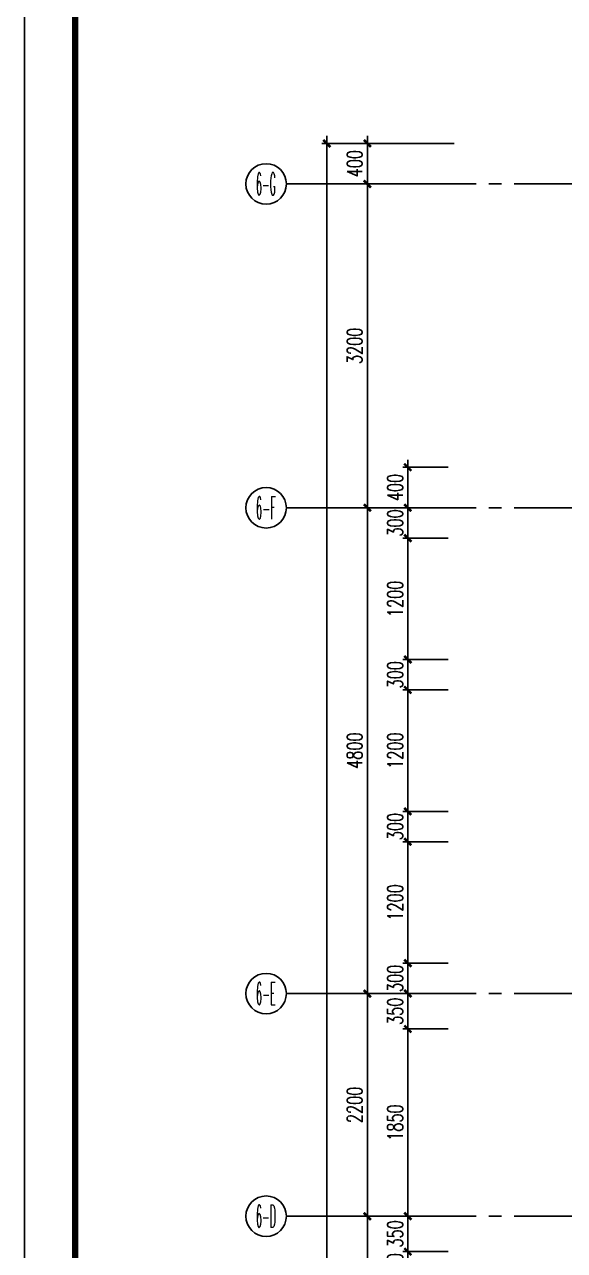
# Model space of a CAD drawing. Extents: x -395226 to -176901, y -140672 to 68263.
# Drawn here: x -277852 to -272517, y 44981 to 57095 of the extents above; entities that cross this region are included whole.
import ezdxf
from ezdxf.enums import TextEntityAlignment as Align

# ---------------------------------------------------------------- set-up
doc = ezdxf.new("R2010")
doc.units = 0
doc.header["$LTSCALE"] = 1000
doc.header["$MEASUREMENT"] = 0
doc.linetypes.add('ACAD_ISO08W100', pattern=[36, 24, -3, 6, -3])
doc.linetypes.add('Plans$0$CENTER2', pattern=[1.125, 0.75, -0.125, 0.125, -0.125])
doc.layers.get('0').update_dxf_attribs({"linetype": 'CONTINUOUS'})
doc.layers.get('Defpoints').update_dxf_attribs({"linetype": 'CONTINUOUS'})
for name, color, linetype in [('A-AXIS', 3, 'CONTINUOUS'), ('A-AXIS-TEXT', 7, 'CONTINUOUS'), ('A-DIM', 201, 'CONTINUOUS'), ('A-DOTE', 8, 'ACAD_ISO08W100'), ('A-PUB-DIM', 3, 'CONTINUOUS'), ('Plans$0$Grid', 9, 'Plans$0$CENTER2'), ('图框', 7, 'CONTINUOUS')]:
    doc.layers.add(name, color=color, linetype=linetype)
doc.styles.add('COMPLEX', font='COMPLEX')
doc.styles.add('DIM_FONT', font='SIMPLEX', dxfattribs={"width": 0.7, "bigfont": 'GBCBIG'})
doc.dimstyles.new('DIM100', dxfattribs={"dimscale": 100, "dimtxt": 3, "dimasz": 0.01, "dimexe": 1, "dimexo": 1, "dimgap": 1, "dimtad": 1, "dimdec": 0, "dimzin": 0, "dimdsep": 46, "dimtxsty": 'DIM_FONT', "dimblk1": '_DIMX', "dimblk2": '_DIMX', "dimsah": 1, "dimcen": 0.01, "dimclrd": 256, "dimclre": 256, "dimclrt": 7, "dimadec": 0, "dimazin": 0, "dimtfac": 1, "dimtdec": 0, "dimtix": 1, "dimtmove": 2, "dimatfit": 3, "dimldrblk": '_DIMX', "dimfxl": 0, "dimtolj": 1, "dimtzin": 5, "dimarcsym": 0})

# ---------------------------------------------------------------- blocks, each defined once
blk = doc.blocks.new('_DIMX')
blk.add_line((-150, 0), (150, 0))
at = {"const_width": 50}
blk.add_lwpolyline([(-70, -70), (70, 70)], dxfattribs=at)
blk = doc.blocks.new('*D484')
at = {"layer": 'A-PUB-DIM', "lineweight": -2}
for p, q in [((-26848, 16240), (-27448, 16240)), ((-27398, 16239), (-27398, 11440)), ((-26848, 11440), (-27448, 11440))]:
    blk.add_line(p, q, dxfattribs=at)
at = {"layer": 'Defpoints', "color": 0}
for p in [(-26798, 16240), (-27398, 11440), (-26798, 11440)]:
    blk.add_point(p, dxfattribs=at)
at = {"layer": 'A-PUB-DIM', "lineweight": -2, "xscale": 0.5, "yscale": 0.5, "zscale": 0.5}
for p, rotation in [((-27398, 16240), 90), ((-27398, 11440), 270)]:
    blk.add_blockref('_DIMX', p, dxfattribs=dict(at, rotation=rotation))
at = {"layer": 'A-PUB-DIM', "insert": (-27523, 13840), "char_height": 150, "attachment_point": 5, "rotation": 90, "style": 'DIM_FONT'}
blk.add_mtext('\\A1;4800', dxfattribs=at)
blk = doc.blocks.new('*D485')
at = {"layer": 'A-PUB-DIM', "lineweight": -2}
for p, q in [((-26848, 11440), (-27448, 11440)), ((-27398, 11439), (-27398, 9240)), ((-26848, 9240), (-27448, 9240))]:
    blk.add_line(p, q, dxfattribs=at)
at = {"layer": 'Defpoints', "color": 0}
for p in [(-26798, 11440), (-27398, 9240), (-26798, 9240)]:
    blk.add_point(p, dxfattribs=at)
at = {"layer": 'A-PUB-DIM', "lineweight": -2, "xscale": 0.5, "yscale": 0.5, "zscale": 0.5}
for p, rotation in [((-27398, 11440), 90), ((-27398, 9240), 270)]:
    blk.add_blockref('_DIMX', p, dxfattribs=dict(at, rotation=rotation))
at = {"layer": 'A-PUB-DIM', "insert": (-27523, 10340), "char_height": 150, "attachment_point": 5, "rotation": 90, "style": 'DIM_FONT'}
blk.add_mtext('\\A1;2200', dxfattribs=at)
blk = doc.blocks.new('*D486')
at = {"layer": 'A-PUB-DIM', "lineweight": -2}
for p, q in [((-26848, 9240), (-27448, 9240)), ((-27398, 9239), (-27398, 6001)), ((-26848, 6000), (-27448, 6000))]:
    blk.add_line(p, q, dxfattribs=at)
at = {"layer": 'Defpoints', "color": 0}
for p in [(-26798, 9240), (-27398, 6000), (-26798, 6000)]:
    blk.add_point(p, dxfattribs=at)
at = {"layer": 'A-PUB-DIM', "lineweight": -2, "xscale": 0.5, "yscale": 0.5, "zscale": 0.5}
for p, rotation in [((-27398, 9240), 90), ((-27398, 6000), 270)]:
    blk.add_blockref('_DIMX', p, dxfattribs=dict(at, rotation=rotation))
at = {"layer": 'A-PUB-DIM', "insert": (-27523, 7620), "char_height": 150, "attachment_point": 5, "rotation": 90, "style": 'DIM_FONT'}
blk.add_mtext('\\A1;3240', dxfattribs=at)
blk = doc.blocks.new('*D489')
at = {"layer": 'A-PUB-DIM', "lineweight": -2}
for p, q in [((-26540, 19840), (-27848, 19840)), ((-27798, 19840), (-27798, -10799)), ((-26540, -10800), (-27848, -10800))]:
    blk.add_line(p, q, dxfattribs=at)
at = {"layer": 'Defpoints', "color": 0}
for p in [(-26490, 19840), (-27798, -10800), (-26490, -10800)]:
    blk.add_point(p, dxfattribs=at)
at = {"layer": 'A-PUB-DIM', "lineweight": -2, "xscale": 0.5, "yscale": 0.5, "zscale": 0.5}
for p, rotation in [((-27798, 19840), 90), ((-27798, -10800), 270)]:
    blk.add_blockref('_DIMX', p, dxfattribs=dict(at, rotation=rotation))
at = {"layer": 'A-PUB-DIM', "insert": (-27923, 4520), "char_height": 150, "attachment_point": 5, "rotation": 90, "style": 'DIM_FONT'}
blk.add_mtext('\\A1;30640', dxfattribs=at)
blk = doc.blocks.new('_AXISO')
blk.add_circle((0, 0), 0.5)
at = {"layer": 'A-AXIS-TEXT', "style": 'COMPLEX', "width": 1.041667}
blk.add_attdef('A', text='', height=0.56, dxfattribs=at).set_placement((-0.25, -0.28), (0.25, -0.28), align=Align.FIT)
blk = doc.blocks.new('*D504')
at = {"layer": 'A-PUB-DIM', "lineweight": -2}
for p, q in [((-26848, 19440), (-27448, 19440)), ((-27398, 16240), (-27398, 19439)), ((-26848, 16240), (-27448, 16240))]:
    blk.add_line(p, q, dxfattribs=at)
at = {"layer": 'Defpoints', "color": 0}
for p in [(-27398, 19440), (-26798, 19440), (-26798, 16240)]:
    blk.add_point(p, dxfattribs=at)
at = {"layer": 'A-PUB-DIM', "lineweight": -2, "xscale": 0.5, "yscale": 0.5, "zscale": 0.5}
for p, rotation in [((-27398, 19440), 90), ((-27398, 16240), 270)]:
    blk.add_blockref('_DIMX', p, dxfattribs=dict(at, rotation=rotation))
at = {"layer": 'A-PUB-DIM', "insert": (-27523, 17840), "char_height": 150, "attachment_point": 5, "rotation": 90, "style": 'DIM_FONT'}
blk.add_mtext('\\A1;3200', dxfattribs=at)
blk = doc.blocks.new('*D505')
at = {"layer": 'A-PUB-DIM', "lineweight": -2}
for p, q in [((-26848, 19840), (-27448, 19840)), ((-27398, 19840), (-27398, 19440)), ((-26848, 19440), (-27448, 19440))]:
    blk.add_line(p, q, dxfattribs=at)
at = {"layer": 'Defpoints', "color": 0}
for p in [(-26798, 19840), (-27398, 19440), (-26798, 19440)]:
    blk.add_point(p, dxfattribs=at)
at = {"layer": 'A-PUB-DIM', "lineweight": -2, "xscale": 0.5, "yscale": 0.5, "zscale": 0.5}
for p, rotation in [((-27398, 19840), 90), ((-27398, 19440), 270)]:
    blk.add_blockref('_DIMX', p, dxfattribs=dict(at, rotation=rotation))
at = {"layer": 'A-PUB-DIM', "insert": (-27523, 19640), "char_height": 150, "attachment_point": 5, "rotation": 90, "style": 'DIM_FONT'}
blk.add_mtext('\\A1;400', dxfattribs=at)
blk = doc.blocks.new('*D197')
at = {"layer": 'A-DIM', "lineweight": -2}
for p, q in [((-273665, 47820), (-274115, 47820)), ((-274065, 47820), (-274065, 47821)), ((-274065, 47820), (-274065, 47520)), ((-273665, 47520), (-274115, 47520)), ((-274065, 47519), (-274065, 47519))]:
    blk.add_line(p, q, dxfattribs=at)
at = {"layer": 'Defpoints', "color": 0}
for p in [(-273615, 47820), (-274065, 47520), (-273615, 47520)]:
    blk.add_point(p, dxfattribs=at)
at = {"layer": 'A-DIM', "lineweight": -2, "xscale": 0.5, "yscale": 0.5, "zscale": 0.5}
for p, rotation in [((-274065, 47820), 270), ((-274065, 47520), 90)]:
    blk.add_blockref('_DIMX', p, dxfattribs=dict(at, rotation=rotation))
at = {"layer": 'A-DIM', "insert": (-274190, 47670), "char_height": 150, "attachment_point": 5, "rotation": 90, "style": 'DIM_FONT'}
blk.add_mtext('\\A1;300', dxfattribs=at)
blk = doc.blocks.new('*D438')
at = {"layer": 'A-DIM', "lineweight": -2}
for p, q in [((-273665, 44970), (-274115, 44970)), ((-274065, 44970), (-274065, 44971)), ((-274065, 44970), (-274065, 44670)), ((-273665, 44670), (-274115, 44670)), ((-274065, 44669), (-274065, 44669))]:
    blk.add_line(p, q, dxfattribs=at)
at = {"layer": 'Defpoints', "color": 0}
for p in [(-273615, 44970), (-274065, 44670), (-273615, 44670)]:
    blk.add_point(p, dxfattribs=at)
at = {"layer": 'A-DIM', "lineweight": -2, "xscale": 0.5, "yscale": 0.5, "zscale": 0.5}
for p, rotation in [((-274065, 44970), 270), ((-274065, 44670), 90)]:
    blk.add_blockref('_DIMX', p, dxfattribs=dict(at, rotation=rotation))
at = {"layer": 'A-DIM', "insert": (-274190, 44820), "char_height": 150, "attachment_point": 5, "rotation": 90, "style": 'DIM_FONT'}
blk.add_mtext('\\A1;300', dxfattribs=at)
blk = doc.blocks.new('*D195')
at = {"layer": 'A-DIM', "lineweight": -2}
for p, q in [((-273665, 47170), (-274115, 47170)), ((-274065, 45320), (-274065, 47169)), ((-273665, 45320), (-274115, 45320))]:
    blk.add_line(p, q, dxfattribs=at)
at = {"layer": 'Defpoints', "color": 0}
for p in [(-274065, 47170), (-273615, 47170), (-273615, 45320)]:
    blk.add_point(p, dxfattribs=at)
at = {"layer": 'A-DIM', "lineweight": -2, "xscale": 0.5, "yscale": 0.5, "zscale": 0.5}
for p, rotation in [((-274065, 47170), 90), ((-274065, 45320), 270)]:
    blk.add_blockref('_DIMX', p, dxfattribs=dict(at, rotation=rotation))
at = {"layer": 'A-DIM', "insert": (-274190, 46245), "char_height": 150, "attachment_point": 5, "rotation": 90, "style": 'DIM_FONT'}
blk.add_mtext('\\A1;1850', dxfattribs=at)
blk = doc.blocks.new('*D196')
at = {"layer": 'A-DIM', "lineweight": -2}
for p, q in [((-273665, 47520), (-274115, 47520)), ((-274065, 47520), (-274065, 47521)), ((-274065, 47170), (-274065, 47520)), ((-273665, 47170), (-274115, 47170)), ((-274065, 47169), (-274065, 47169))]:
    blk.add_line(p, q, dxfattribs=at)
at = {"layer": 'Defpoints', "color": 0}
for p in [(-274065, 47520), (-273615, 47520), (-273615, 47170)]:
    blk.add_point(p, dxfattribs=at)
at = {"layer": 'A-DIM', "lineweight": -2, "xscale": 0.5, "yscale": 0.5, "zscale": 0.5}
for p, rotation in [((-274065, 47520), 270), ((-274065, 47170), 90)]:
    blk.add_blockref('_DIMX', p, dxfattribs=dict(at, rotation=rotation))
at = {"layer": 'A-DIM', "insert": (-274190, 47345), "char_height": 150, "attachment_point": 5, "rotation": 90, "style": 'DIM_FONT'}
blk.add_mtext('\\A1;350', dxfattribs=at)
blk = doc.blocks.new('*D454')
at = {"layer": 'A-DIM', "lineweight": -2}
for p, q in [((-273665, 45320), (-274115, 45320)), ((-274065, 45320), (-274065, 45321)), ((-274065, 44970), (-274065, 45320)), ((-273665, 44970), (-274115, 44970)), ((-274065, 44969), (-274065, 44969))]:
    blk.add_line(p, q, dxfattribs=at)
at = {"layer": 'Defpoints', "color": 0}
for p in [(-274065, 45320), (-273615, 45320), (-273615, 44970)]:
    blk.add_point(p, dxfattribs=at)
at = {"layer": 'A-DIM', "lineweight": -2, "xscale": 0.5, "yscale": 0.5, "zscale": 0.5}
for p, rotation in [((-274065, 45320), 270), ((-274065, 44970), 90)]:
    blk.add_blockref('_DIMX', p, dxfattribs=dict(at, rotation=rotation))
at = {"layer": 'A-DIM', "insert": (-274190, 45145), "char_height": 150, "attachment_point": 5, "rotation": 90, "style": 'DIM_FONT'}
blk.add_mtext('\\A1;350', dxfattribs=at)
blk = doc.blocks.new('*D198')
at = {"layer": 'A-DIM', "lineweight": -2}
for p, q in [((-273665, 49020), (-274115, 49020)), ((-274065, 47820), (-274065, 49019)), ((-273665, 47820), (-274115, 47820))]:
    blk.add_line(p, q, dxfattribs=at)
at = {"layer": 'Defpoints', "color": 0}
for p in [(-274065, 49020), (-273615, 49020), (-273615, 47820)]:
    blk.add_point(p, dxfattribs=at)
at = {"layer": 'A-DIM', "lineweight": -2, "xscale": 0.5, "yscale": 0.5, "zscale": 0.5}
for p, rotation in [((-274065, 49020), 90), ((-274065, 47820), 270)]:
    blk.add_blockref('_DIMX', p, dxfattribs=dict(at, rotation=rotation))
at = {"layer": 'A-DIM', "insert": (-274190, 48420), "char_height": 150, "attachment_point": 5, "rotation": 90, "style": 'DIM_FONT'}
blk.add_mtext('\\A1;1200', dxfattribs=at)
blk = doc.blocks.new('*D200')
at = {"layer": 'A-DIM', "lineweight": -2}
for p, q in [((-273665, 50520), (-274115, 50520)), ((-274065, 49320), (-274065, 50519)), ((-273665, 49320), (-274115, 49320))]:
    blk.add_line(p, q, dxfattribs=at)
at = {"layer": 'Defpoints', "color": 0}
for p in [(-274065, 50520), (-273615, 50520), (-273615, 49320)]:
    blk.add_point(p, dxfattribs=at)
at = {"layer": 'A-DIM', "lineweight": -2, "xscale": 0.5, "yscale": 0.5, "zscale": 0.5}
for p, rotation in [((-274065, 50520), 90), ((-274065, 49320), 270)]:
    blk.add_blockref('_DIMX', p, dxfattribs=dict(at, rotation=rotation))
at = {"layer": 'A-DIM', "insert": (-274190, 49920), "char_height": 150, "attachment_point": 5, "rotation": 90, "style": 'DIM_FONT'}
blk.add_mtext('\\A1;1200', dxfattribs=at)
blk = doc.blocks.new('*D199')
at = {"layer": 'A-DIM', "lineweight": -2}
for p, q in [((-273665, 49320), (-274115, 49320)), ((-274065, 49320), (-274065, 49321)), ((-274065, 49320), (-274065, 49020)), ((-273665, 49020), (-274115, 49020)), ((-274065, 49019), (-274065, 49019))]:
    blk.add_line(p, q, dxfattribs=at)
at = {"layer": 'Defpoints', "color": 0}
for p in [(-273615, 49320), (-274065, 49020), (-273615, 49020)]:
    blk.add_point(p, dxfattribs=at)
at = {"layer": 'A-DIM', "lineweight": -2, "xscale": 0.5, "yscale": 0.5, "zscale": 0.5}
for p, rotation in [((-274065, 49320), 270), ((-274065, 49020), 90)]:
    blk.add_blockref('_DIMX', p, dxfattribs=dict(at, rotation=rotation))
at = {"layer": 'A-DIM', "insert": (-274190, 49170), "char_height": 150, "attachment_point": 5, "rotation": 90, "style": 'DIM_FONT'}
blk.add_mtext('\\A1;300', dxfattribs=at)
blk = doc.blocks.new('*D201')
at = {"layer": 'A-DIM', "lineweight": -2}
for p, q in [((-273665, 50820), (-274115, 50820)), ((-274065, 50820), (-274065, 50821)), ((-274065, 50820), (-274065, 50520)), ((-273665, 50520), (-274115, 50520)), ((-274065, 50519), (-274065, 50519))]:
    blk.add_line(p, q, dxfattribs=at)
at = {"layer": 'Defpoints', "color": 0}
for p in [(-273615, 50820), (-274065, 50520), (-273615, 50520)]:
    blk.add_point(p, dxfattribs=at)
at = {"layer": 'A-DIM', "lineweight": -2, "xscale": 0.5, "yscale": 0.5, "zscale": 0.5}
for p, rotation in [((-274065, 50820), 270), ((-274065, 50520), 90)]:
    blk.add_blockref('_DIMX', p, dxfattribs=dict(at, rotation=rotation))
at = {"layer": 'A-DIM', "insert": (-274190, 50670), "char_height": 150, "attachment_point": 5, "rotation": 90, "style": 'DIM_FONT'}
blk.add_mtext('\\A1;300', dxfattribs=at)
blk = doc.blocks.new('*D202')
at = {"layer": 'A-DIM', "lineweight": -2}
for p, q in [((-273665, 52020), (-274115, 52020)), ((-274065, 50820), (-274065, 52019)), ((-273665, 50820), (-274115, 50820))]:
    blk.add_line(p, q, dxfattribs=at)
at = {"layer": 'Defpoints', "color": 0}
for p in [(-274065, 52020), (-273615, 52020), (-273615, 50820)]:
    blk.add_point(p, dxfattribs=at)
at = {"layer": 'A-DIM', "lineweight": -2, "xscale": 0.5, "yscale": 0.5, "zscale": 0.5}
for p, rotation in [((-274065, 52020), 90), ((-274065, 50820), 270)]:
    blk.add_blockref('_DIMX', p, dxfattribs=dict(at, rotation=rotation))
at = {"layer": 'A-DIM', "insert": (-274190, 51420), "char_height": 150, "attachment_point": 5, "rotation": 90, "style": 'DIM_FONT'}
blk.add_mtext('\\A1;1200', dxfattribs=at)
blk = doc.blocks.new('*D203')
at = {"layer": 'A-DIM', "lineweight": -2}
for p, q in [((-273665, 52320), (-274115, 52320)), ((-274065, 52320), (-274065, 52321)), ((-274065, 52320), (-274065, 52020)), ((-273665, 52020), (-274115, 52020)), ((-274065, 52019), (-274065, 52019))]:
    blk.add_line(p, q, dxfattribs=at)
at = {"layer": 'Defpoints', "color": 0}
for p in [(-273615, 52320), (-274065, 52020), (-273615, 52020)]:
    blk.add_point(p, dxfattribs=at)
at = {"layer": 'A-DIM', "lineweight": -2, "xscale": 0.5, "yscale": 0.5, "zscale": 0.5}
for p, rotation in [((-274065, 52320), 270), ((-274065, 52020), 90)]:
    blk.add_blockref('_DIMX', p, dxfattribs=dict(at, rotation=rotation))
at = {"layer": 'A-DIM', "insert": (-274190, 52170), "char_height": 150, "attachment_point": 5, "rotation": 90, "style": 'DIM_FONT'}
blk.add_mtext('\\A1;300', dxfattribs=at)
blk = doc.blocks.new('*D204')
at = {"layer": 'A-DIM', "lineweight": -2}
for p, q in [((-273665, 52720), (-274115, 52720)), ((-274065, 52320), (-274065, 52719)), ((-273665, 52320), (-274115, 52320))]:
    blk.add_line(p, q, dxfattribs=at)
at = {"layer": 'Defpoints', "color": 0}
for p in [(-274065, 52720), (-273615, 52720), (-273615, 52320)]:
    blk.add_point(p, dxfattribs=at)
at = {"layer": 'A-DIM', "lineweight": -2, "xscale": 0.5, "yscale": 0.5, "zscale": 0.5}
for p, rotation in [((-274065, 52720), 90), ((-274065, 52320), 270)]:
    blk.add_blockref('_DIMX', p, dxfattribs=dict(at, rotation=rotation))
at = {"layer": 'A-DIM', "insert": (-274190, 52520), "char_height": 150, "attachment_point": 5, "rotation": 90, "style": 'DIM_FONT'}
blk.add_mtext('\\A1;400', dxfattribs=at)
blk = doc.blocks.new('TJAD_TK_A0')
at = {"layer": '图框'}
blk.add_line((973, -441.7), (2162, -441.7), dxfattribs=at)
at = {"layer": '图框', "const_width": 1.2}
blk.add_lwpolyline([(2152, -431.7), (2152, 389.3), (998, 389.3), (998, -431.7)], close=True, dxfattribs=at)
blk = doc.blocks.new('Grid')
at = {"layer": 'Plans$0$Grid', "color": 8}
for p, q in [((-28198.2, 19440), (8601.8, 19440)), ((-28198.2, 16240), (8601.8, 16240)), ((-28198.2, 11440), (8601.8, 11440)), ((-28198.2, 9240), (8601.8, 9240))]:
    blk.add_line(p, q, dxfattribs=at)
at = {"layer": 'A-AXIS'}
ref = blk.add_blockref('_AXISO', (-28398.2, 19440), dxfattribs=dict(at, xscale=400.0000000232831, yscale=399.9999999941792, zscale=400))
ref.add_attrib('A', '6-G', dxfattribs={"layer": 'A-AXIS-TEXT', "height": 224, "style": 'COMPLEX', "width": 0.287528}).set_placement((-28498.2, 19328), (-28301.9, 19328), align=Align.FIT)
ref = blk.add_blockref('_AXISO', (-28398.2, 16240), dxfattribs=dict(at, xscale=400.0000000232831, yscale=399.9999999941792, zscale=400))
ref.add_attrib('A', '6-F', dxfattribs={"layer": 'A-AXIS-TEXT', "height": 224, "style": 'COMPLEX', "width": 0.296803}).set_placement((-28498.2, 16128), (-28301.9, 16128), align=Align.FIT)
ref = blk.add_blockref('_AXISO', (-28398.2, 11440), dxfattribs=dict(at, xscale=400.0000000232831, yscale=399.9999999941792, zscale=400))
ref.add_attrib('A', '6-E', dxfattribs={"layer": 'A-AXIS-TEXT', "height": 224, "style": 'COMPLEX', "width": 0.296803}).set_placement((-28498.2, 11328), (-28301.9, 11328), align=Align.FIT)
ref = blk.add_blockref('_AXISO', (-28398.2, 9240), dxfattribs=dict(at, xscale=400.0000000232831, yscale=399.9999999941792, zscale=400))
ref.add_attrib('A', '6-D', dxfattribs={"layer": 'A-AXIS-TEXT', "height": 224, "style": 'COMPLEX', "width": 0.292092}).set_placement((-28498.2, 9128), (-28301.9, 9128), align=Align.FIT)
at = {"layer": 'A-PUB-DIM'}
for base, p1, p2, angle, picture, middle in [((-27798.2, -10800), (-26489.8, 19840), (-26489.8, -10800), 90, '*D489', (-27923.2, 4520)), ((-27398.2, 19440), (-26797.5, 19840), (-26797.5, 19440), 90, '*D505', (-27523.2, 19640)), ((-27398.2, 19440), (-26797.5, 16240), (-26797.5, 19440), 270, '*D504', (-27523.2, 17840)), ((-27398.2, 11440), (-26797.5, 16240), (-26797.5, 11440), 90, '*D484', (-27523.2, 13840)), ((-27398.2, 9240), (-26797.5, 11440), (-26797.5, 9240), 90, '*D485', (-27523.2, 10340)), ((-27398.2, 6000), (-26797.5, 9240), (-26797.5, 6000), 90, '*D486', (-27523.2, 7620))]:
    dim = blk.add_linear_dim(base=base, p1=p1, p2=p2, angle=angle, dimstyle='DIM100', override={"dimscale": 50, "dimclrt": 256}, dxfattribs=at)
    dim.commit()
    dim.dimension.update_dxf_attribs({"geometry": picture, "text_midpoint": middle})

msp = doc.modelspace()

# ---------------------------------------------------------------- block references
at = {"layer": 'A-DOTE'}
msp.add_blockref('Grid', (-247066.6, 36079.8), dxfattribs=at)
at = {"layer": '图框', "xscale": 50, "yscale": 50, "zscale": 50, "rotation": 270}
msp.add_blockref('TJAD_TK_A0', (-255767, 116912.9), dxfattribs=at)

# ---------------------------------------------------------------- dimensions: what is measured, and where the dimension line sits
at = {"layer": 'A-DIM'}
for p1, p2, distance, picture, middle in [((-273614.9, 52319.8), (-273614.9, 52719.8), 450, '*D204', (-274189.9, 52519.8)), ((-273614.9, 52319.8), (-273614.9, 52019.8), -450, '*D203', (-274189.9, 52169.8)), ((-273614.9, 50819.8), (-273614.9, 52019.8), 450, '*D202', (-274189.9, 51419.8)), ((-273614.9, 50819.8), (-273614.9, 50519.8), -450, '*D201', (-274189.9, 50669.8)), ((-273614.9, 49319.8), (-273614.9, 50519.8), 450, '*D200', (-274189.9, 49919.8)), ((-273614.9, 49319.8), (-273614.9, 49019.8), -450, '*D199', (-274189.9, 49169.8)), ((-273614.9, 47819.8), (-273614.9, 49019.8), 450, '*D198', (-274189.9, 48419.8)), ((-273614.9, 47819.8), (-273614.9, 47519.8), -450, '*D197', (-274189.9, 47669.8)), ((-273614.9, 47169.8), (-273614.9, 47519.8), 450, '*D196', (-274189.9, 47344.8)), ((-273614.9, 45319.8), (-273614.9, 47169.8), 450, '*D195', (-274189.9, 46244.8)), ((-273614.9, 44969.8), (-273614.9, 45319.8), 450, '*D454', (-274189.9, 45144.8)), ((-273614.9, 44969.8), (-273614.9, 44669.8), -450, '*D438', (-274189.9, 44819.8))]:
    dim = msp.add_aligned_dim(p1=p1, p2=p2, distance=distance, dimstyle='DIM100', override={"dimscale": 50, "dimclrt": 256}, dxfattribs=at)
    dim.commit()
    dim.dimension.update_dxf_attribs({"geometry": picture, "text_midpoint": middle})

doc.saveas('drawing.dxf')
